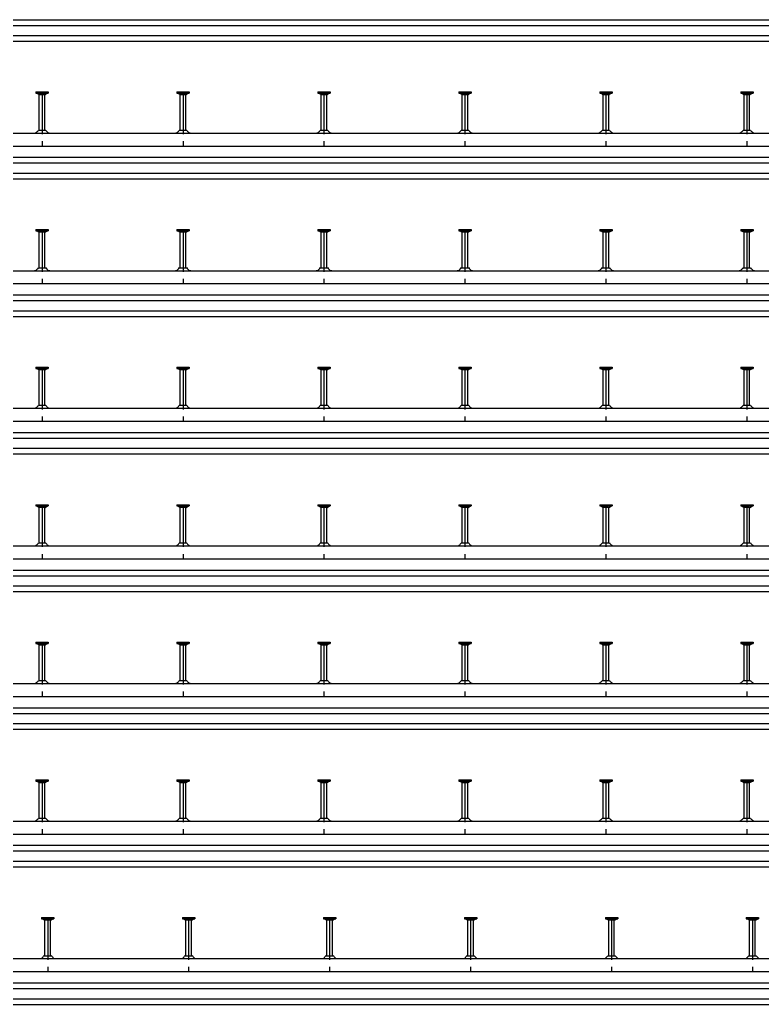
# Model space of a CAD drawing. Header units: millimetres. Extents: x -218 to 5910, y -4299 to 2743.
# Drawn here: x 1076 to 2393, y -4299 to -2553 of the extents above; entities that cross this region are included whole.
import ezdxf

# ---------------------------------------------------------------- set-up
doc = ezdxf.new("R2010")
doc.units = ezdxf.units.MM
doc.header["$LTSCALE"] = 10
doc.linetypes.add('MITTE2', pattern=[1.125, 0.75, -0.125, 0.125, -0.125])
doc.layers.add('HALFEN', color=2, linetype='CONTINUOUS')

msp = doc.modelspace()

# ---------------------------------------------------------------- linework, layer by layer
at = {"layer": 'HALFEN'}
for p, q in [((-159.8, -2552.8), (4140.2, -2552.8)), ((-159.8, -2562.8), (4140.2, -2562.8)), ((-159.8, -2580.8), (4140.2, -2580.8)), ((-159.8, -2590.8), (4140.2, -2590.8)), ((1104.3, -2680.8), (1126.2, -2680.8)), ((1104.3, -2680.8), (1104.3, -2683)), ((1104.3, -2683), (1126.2, -2683)), ((1109.7, -2685.5), (1105.4, -2683)), ((1110.2, -2680.8), (1110.2, -2683)), ((1110.2, -2748.5), (1110.2, -2686.3)), ((1119.8, -2685.8), (1110.7, -2685.8)), ((1120.2, -2748.5), (1120.2, -2686.3)), ((1120.3, -2680.8), (1120.3, -2683)), ((1120.7, -2685.5), (1125.1, -2683)), ((1126.2, -2680.8), (1126.2, -2683)), ((1354.3, -2680.8), (1376.2, -2680.8)), ((1354.3, -2680.8), (1354.3, -2683)), ((1354.3, -2683), (1376.2, -2683)), ((1359.7, -2685.5), (1355.4, -2683)), ((1360.2, -2680.8), (1360.2, -2683)), ((1360.2, -2748.5), (1360.2, -2686.3)), ((1369.8, -2685.8), (1360.7, -2685.8)), ((1370.2, -2748.5), (1370.2, -2686.3)), ((1370.3, -2680.8), (1370.3, -2683)), ((1370.7, -2685.5), (1375.1, -2683)), ((1376.2, -2680.8), (1376.2, -2683)), ((1604.3, -2680.8), (1604.3, -2683)), ((1604.3, -2680.8), (1626.2, -2680.8)), ((1604.3, -2683), (1626.2, -2683)), ((1609.7, -2685.5), (1605.4, -2683)), ((1610.2, -2680.8), (1610.2, -2683)), ((1610.2, -2748.5), (1610.2, -2686.3)), ((1619.8, -2685.8), (1610.7, -2685.8)), ((1620.2, -2748.5), (1620.2, -2686.3)), ((1620.3, -2680.8), (1620.3, -2683)), ((1620.7, -2685.5), (1625.1, -2683)), ((1626.2, -2680.8), (1626.2, -2683)), ((1854.3, -2680.8), (1876.2, -2680.8)), ((1854.3, -2680.8), (1854.3, -2683)), ((1854.3, -2683), (1876.2, -2683)), ((1859.7, -2685.5), (1855.4, -2683)), ((1860.2, -2680.8), (1860.2, -2683)), ((1860.2, -2748.5), (1860.2, -2686.3)), ((1869.8, -2685.8), (1860.7, -2685.8)), ((1870.2, -2748.5), (1870.2, -2686.3)), ((1870.3, -2680.8), (1870.3, -2683)), ((1870.7, -2685.5), (1875.1, -2683)), ((1876.2, -2680.8), (1876.2, -2683)), ((2104.3, -2680.8), (2104.3, -2683)), ((2104.3, -2680.8), (2126.2, -2680.8)), ((2104.3, -2683), (2126.2, -2683)), ((2109.7, -2685.5), (2105.4, -2683)), ((2110.2, -2680.8), (2110.2, -2683)), ((2110.2, -2748.5), (2110.2, -2686.3)), ((2119.8, -2685.8), (2110.7, -2685.8)), ((2120.2, -2748.5), (2120.2, -2686.3)), ((2120.3, -2680.8), (2120.3, -2683)), ((2120.7, -2685.5), (2125.1, -2683)), ((2126.2, -2680.8), (2126.2, -2683)), ((2354.3, -2680.8), (2376.2, -2680.8)), ((2354.3, -2680.8), (2354.3, -2683)), ((2354.3, -2683), (2376.2, -2683)), ((2359.7, -2685.5), (2355.4, -2683)), ((2360.2, -2680.8), (2360.2, -2683)), ((2360.2, -2748.5), (2360.2, -2686.3)), ((2369.8, -2685.8), (2360.7, -2685.8)), ((2370.2, -2748.5), (2370.2, -2686.3)), ((2370.3, -2680.8), (2370.3, -2683)), ((2370.7, -2685.5), (2375.1, -2683)), ((2376.2, -2680.8), (2376.2, -2683)), ((-159.8, -2753.8), (4390.2, -2753.8)), ((1109, -2748.5), (1121.5, -2748.5)), ((1359, -2748.5), (1371.5, -2748.5)), ((1609, -2748.5), (1621.5, -2748.5)), ((1859, -2748.5), (1871.5, -2748.5)), ((2109, -2748.5), (2121.5, -2748.5)), ((2359, -2748.5), (2371.5, -2748.5)), ((-159.8, -2776.8), (4390.2, -2776.8)), ((-159.8, -2796.8), (4390.2, -2796.8)), ((-159.8, -2806.8), (4390.2, -2806.8)), ((-159.8, -2824.8), (4390.2, -2824.8)), ((-159.8, -2834.8), (4390.2, -2834.8)), ((1104.3, -2924.8), (1126.2, -2924.8)), ((1104.3, -2924.8), (1104.3, -2927)), ((1104.3, -2927), (1126.2, -2927)), ((1109.7, -2929.5), (1105.4, -2927)), ((1110.2, -2924.8), (1110.2, -2927)), ((1110.2, -2992.5), (1110.2, -2930.3)), ((1119.8, -2929.8), (1110.7, -2929.8)), ((1120.2, -2992.5), (1120.2, -2930.3)), ((1120.3, -2924.8), (1120.3, -2927)), ((1120.7, -2929.5), (1125.1, -2927)), ((1126.2, -2924.8), (1126.2, -2927)), ((1354.3, -2924.8), (1376.2, -2924.8)), ((1354.3, -2924.8), (1354.3, -2927)), ((1354.3, -2927), (1376.2, -2927)), ((1359.7, -2929.5), (1355.4, -2927)), ((1360.2, -2924.8), (1360.2, -2927)), ((1360.2, -2992.5), (1360.2, -2930.3)), ((1369.8, -2929.8), (1360.7, -2929.8)), ((1370.2, -2992.5), (1370.2, -2930.3)), ((1370.3, -2924.8), (1370.3, -2927)), ((1370.7, -2929.5), (1375.1, -2927)), ((1376.2, -2924.8), (1376.2, -2927)), ((1604.3, -2924.8), (1604.3, -2927)), ((1604.3, -2924.8), (1626.2, -2924.8)), ((1604.3, -2927), (1626.2, -2927)), ((1609.7, -2929.5), (1605.4, -2927)), ((1610.2, -2924.8), (1610.2, -2927)), ((1610.2, -2992.5), (1610.2, -2930.3)), ((1619.8, -2929.8), (1610.7, -2929.8)), ((1620.2, -2992.5), (1620.2, -2930.3)), ((1620.3, -2924.8), (1620.3, -2927)), ((1620.7, -2929.5), (1625.1, -2927)), ((1626.2, -2924.8), (1626.2, -2927)), ((1854.3, -2924.8), (1876.2, -2924.8)), ((1854.3, -2924.8), (1854.3, -2927)), ((1854.3, -2927), (1876.2, -2927)), ((1859.7, -2929.5), (1855.4, -2927)), ((1860.2, -2924.8), (1860.2, -2927)), ((1860.2, -2992.5), (1860.2, -2930.3)), ((1869.8, -2929.8), (1860.7, -2929.8)), ((1870.2, -2992.5), (1870.2, -2930.3)), ((1870.3, -2924.8), (1870.3, -2927)), ((1870.7, -2929.5), (1875.1, -2927)), ((1876.2, -2924.8), (1876.2, -2927)), ((2104.3, -2924.8), (2104.3, -2927)), ((2104.3, -2924.8), (2126.2, -2924.8)), ((2104.3, -2927), (2126.2, -2927)), ((2109.7, -2929.5), (2105.4, -2927)), ((2110.2, -2924.8), (2110.2, -2927)), ((2110.2, -2992.5), (2110.2, -2930.3)), ((2119.8, -2929.8), (2110.7, -2929.8)), ((2120.2, -2992.5), (2120.2, -2930.3)), ((2120.3, -2924.8), (2120.3, -2927)), ((2120.7, -2929.5), (2125.1, -2927)), ((2126.2, -2924.8), (2126.2, -2927)), ((2354.3, -2924.8), (2376.2, -2924.8)), ((2354.3, -2924.8), (2354.3, -2927)), ((2354.3, -2927), (2376.2, -2927)), ((2359.7, -2929.5), (2355.4, -2927)), ((2360.2, -2924.8), (2360.2, -2927)), ((2360.2, -2992.5), (2360.2, -2930.3)), ((2369.8, -2929.8), (2360.7, -2929.8)), ((2370.2, -2992.5), (2370.2, -2930.3)), ((2370.3, -2924.8), (2370.3, -2927)), ((2370.7, -2929.5), (2375.1, -2927)), ((2376.2, -2924.8), (2376.2, -2927)), ((-159.8, -2997.8), (4640.2, -2997.8)), ((1109, -2992.5), (1121.5, -2992.5)), ((1359, -2992.5), (1371.5, -2992.5)), ((1609, -2992.5), (1621.5, -2992.5)), ((1859, -2992.5), (1871.5, -2992.5)), ((2109, -2992.5), (2121.5, -2992.5)), ((2359, -2992.5), (2371.5, -2992.5)), ((-159.8, -3020.8), (4640.2, -3020.8)), ((-159.8, -3040.8), (4640.2, -3040.8)), ((-159.8, -3050.8), (4640.2, -3050.8)), ((-159.8, -3068.8), (4640.2, -3068.8)), ((-159.8, -3078.8), (4640.2, -3078.8)), ((1104.3, -3168.8), (1126.2, -3168.8)), ((1104.3, -3168.8), (1104.3, -3171)), ((1104.3, -3171), (1126.2, -3171)), ((1109.7, -3173.5), (1105.4, -3171)), ((1110.2, -3168.8), (1110.2, -3171)), ((1110.2, -3236.5), (1110.2, -3174.3)), ((1119.8, -3173.8), (1110.7, -3173.8)), ((1120.2, -3236.5), (1120.2, -3174.3)), ((1120.3, -3168.8), (1120.3, -3171)), ((1120.7, -3173.5), (1125.1, -3171)), ((1126.2, -3168.8), (1126.2, -3171)), ((1354.3, -3168.8), (1376.2, -3168.8)), ((1354.3, -3168.8), (1354.3, -3171)), ((1354.3, -3171), (1376.2, -3171)), ((1359.7, -3173.5), (1355.4, -3171)), ((1360.2, -3168.8), (1360.2, -3171)), ((1360.2, -3236.5), (1360.2, -3174.3)), ((1369.8, -3173.8), (1360.7, -3173.8)), ((1370.2, -3236.5), (1370.2, -3174.3)), ((1370.3, -3168.8), (1370.3, -3171)), ((1370.7, -3173.5), (1375.1, -3171)), ((1376.2, -3168.8), (1376.2, -3171)), ((1604.3, -3168.8), (1604.3, -3171)), ((1604.3, -3168.8), (1626.2, -3168.8)), ((1604.3, -3171), (1626.2, -3171)), ((1609.7, -3173.5), (1605.4, -3171)), ((1610.2, -3168.8), (1610.2, -3171)), ((1610.2, -3236.5), (1610.2, -3174.3)), ((1619.8, -3173.8), (1610.7, -3173.8)), ((1620.2, -3236.5), (1620.2, -3174.3)), ((1620.3, -3168.8), (1620.3, -3171)), ((1620.7, -3173.5), (1625.1, -3171)), ((1626.2, -3168.8), (1626.2, -3171)), ((1854.3, -3168.8), (1876.2, -3168.8)), ((1854.3, -3168.8), (1854.3, -3171)), ((1854.3, -3171), (1876.2, -3171)), ((1859.7, -3173.5), (1855.4, -3171)), ((1860.2, -3168.8), (1860.2, -3171)), ((1860.2, -3236.5), (1860.2, -3174.3)), ((1869.8, -3173.8), (1860.7, -3173.8)), ((1870.2, -3236.5), (1870.2, -3174.3)), ((1870.3, -3168.8), (1870.3, -3171)), ((1870.7, -3173.5), (1875.1, -3171)), ((1876.2, -3168.8), (1876.2, -3171)), ((2104.3, -3168.8), (2104.3, -3171)), ((2104.3, -3168.8), (2126.2, -3168.8)), ((2104.3, -3171), (2126.2, -3171)), ((2109.7, -3173.5), (2105.4, -3171)), ((2110.2, -3168.8), (2110.2, -3171)), ((2110.2, -3236.5), (2110.2, -3174.3)), ((2119.8, -3173.8), (2110.7, -3173.8)), ((2120.2, -3236.5), (2120.2, -3174.3)), ((2120.3, -3168.8), (2120.3, -3171)), ((2120.7, -3173.5), (2125.1, -3171)), ((2126.2, -3168.8), (2126.2, -3171)), ((2354.3, -3168.8), (2376.2, -3168.8)), ((2354.3, -3168.8), (2354.3, -3171)), ((2354.3, -3171), (2376.2, -3171)), ((2359.7, -3173.5), (2355.4, -3171)), ((2360.2, -3168.8), (2360.2, -3171)), ((2360.2, -3236.5), (2360.2, -3174.3)), ((2369.8, -3173.8), (2360.7, -3173.8)), ((2370.2, -3236.5), (2370.2, -3174.3)), ((2370.3, -3168.8), (2370.3, -3171)), ((2370.7, -3173.5), (2375.1, -3171)), ((2376.2, -3168.8), (2376.2, -3171)), ((-159.8, -3241.8), (4890.2, -3241.8)), ((1109, -3236.5), (1121.5, -3236.5)), ((1359, -3236.5), (1371.5, -3236.5)), ((1609, -3236.5), (1621.5, -3236.5)), ((1859, -3236.5), (1871.5, -3236.5)), ((2109, -3236.5), (2121.5, -3236.5)), ((2359, -3236.5), (2371.5, -3236.5)), ((-159.8, -3264.8), (4890.2, -3264.8)), ((-159.8, -3284.8), (4890.2, -3284.8)), ((-159.8, -3294.8), (4890.2, -3294.8)), ((-159.8, -3312.8), (4890.2, -3312.8)), ((-159.8, -3322.8), (4890.2, -3322.8)), ((1104.3, -3412.8), (1126.2, -3412.8)), ((1104.3, -3412.8), (1104.3, -3415)), ((1104.3, -3415), (1126.2, -3415)), ((1109.7, -3417.5), (1105.4, -3415)), ((1110.2, -3412.8), (1110.2, -3415)), ((1110.2, -3480.5), (1110.2, -3418.3)), ((1119.8, -3417.8), (1110.7, -3417.8)), ((1120.2, -3480.5), (1120.2, -3418.3)), ((1120.3, -3412.8), (1120.3, -3415)), ((1120.7, -3417.5), (1125.1, -3415)), ((1126.2, -3412.8), (1126.2, -3415)), ((1354.3, -3412.8), (1376.2, -3412.8)), ((1354.3, -3412.8), (1354.3, -3415)), ((1354.3, -3415), (1376.2, -3415)), ((1359.7, -3417.5), (1355.4, -3415)), ((1360.2, -3412.8), (1360.2, -3415)), ((1360.2, -3480.5), (1360.2, -3418.3)), ((1369.8, -3417.8), (1360.7, -3417.8)), ((1370.2, -3480.5), (1370.2, -3418.3)), ((1370.3, -3412.8), (1370.3, -3415)), ((1370.7, -3417.5), (1375.1, -3415)), ((1376.2, -3412.8), (1376.2, -3415)), ((1604.3, -3412.8), (1604.3, -3415)), ((1604.3, -3412.8), (1626.2, -3412.8)), ((1604.3, -3415), (1626.2, -3415)), ((1609.7, -3417.5), (1605.4, -3415)), ((1610.2, -3412.8), (1610.2, -3415)), ((1610.2, -3480.5), (1610.2, -3418.3)), ((1619.8, -3417.8), (1610.7, -3417.8)), ((1620.2, -3480.5), (1620.2, -3418.3)), ((1620.3, -3412.8), (1620.3, -3415)), ((1620.7, -3417.5), (1625.1, -3415)), ((1626.2, -3412.8), (1626.2, -3415)), ((1854.3, -3412.8), (1876.2, -3412.8)), ((1854.3, -3412.8), (1854.3, -3415)), ((1854.3, -3415), (1876.2, -3415)), ((1859.7, -3417.5), (1855.4, -3415)), ((1860.2, -3412.8), (1860.2, -3415)), ((1860.2, -3480.5), (1860.2, -3418.3)), ((1869.8, -3417.8), (1860.7, -3417.8)), ((1870.2, -3480.5), (1870.2, -3418.3)), ((1870.3, -3412.8), (1870.3, -3415)), ((1870.7, -3417.5), (1875.1, -3415)), ((1876.2, -3412.8), (1876.2, -3415)), ((2104.3, -3412.8), (2104.3, -3415)), ((2104.3, -3412.8), (2126.2, -3412.8)), ((2104.3, -3415), (2126.2, -3415)), ((2109.7, -3417.5), (2105.4, -3415)), ((2110.2, -3412.8), (2110.2, -3415)), ((2110.2, -3480.5), (2110.2, -3418.3)), ((2119.8, -3417.8), (2110.7, -3417.8)), ((2120.2, -3480.5), (2120.2, -3418.3)), ((2120.3, -3412.8), (2120.3, -3415)), ((2120.7, -3417.5), (2125.1, -3415)), ((2126.2, -3412.8), (2126.2, -3415)), ((2354.3, -3412.8), (2376.2, -3412.8)), ((2354.3, -3412.8), (2354.3, -3415)), ((2354.3, -3415), (2376.2, -3415)), ((2359.7, -3417.5), (2355.4, -3415)), ((2360.2, -3412.8), (2360.2, -3415)), ((2360.2, -3480.5), (2360.2, -3418.3)), ((2369.8, -3417.8), (2360.7, -3417.8)), ((2370.2, -3480.5), (2370.2, -3418.3)), ((2370.3, -3412.8), (2370.3, -3415)), ((2370.7, -3417.5), (2375.1, -3415)), ((2376.2, -3412.8), (2376.2, -3415)), ((-159.8, -3485.8), (5140.2, -3485.8)), ((1109, -3480.5), (1121.5, -3480.5)), ((1359, -3480.5), (1371.5, -3480.5)), ((1609, -3480.5), (1621.5, -3480.5)), ((1859, -3480.5), (1871.5, -3480.5)), ((2109, -3480.5), (2121.5, -3480.5)), ((2359, -3480.5), (2371.5, -3480.5)), ((-159.8, -3508.8), (5140.2, -3508.8)), ((-159.8, -3528.8), (5140.2, -3528.8)), ((-159.8, -3538.8), (5140.2, -3538.8)), ((-159.8, -3556.8), (5140.2, -3556.8)), ((-159.8, -3566.8), (5140.2, -3566.8)), ((1104.3, -3656.8), (1126.2, -3656.8)), ((1104.3, -3656.8), (1104.3, -3659)), ((1104.3, -3659), (1126.2, -3659)), ((1109.7, -3661.5), (1105.4, -3659)), ((1110.2, -3656.8), (1110.2, -3659)), ((1110.2, -3724.5), (1110.2, -3662.3)), ((1119.8, -3661.8), (1110.7, -3661.8)), ((1120.2, -3724.5), (1120.2, -3662.3)), ((1120.3, -3656.8), (1120.3, -3659)), ((1120.7, -3661.5), (1125.1, -3659)), ((1126.2, -3656.8), (1126.2, -3659)), ((1354.3, -3656.8), (1376.2, -3656.8)), ((1354.3, -3656.8), (1354.3, -3659)), ((1354.3, -3659), (1376.2, -3659)), ((1359.7, -3661.5), (1355.4, -3659)), ((1360.2, -3656.8), (1360.2, -3659)), ((1360.2, -3724.5), (1360.2, -3662.3)), ((1369.8, -3661.8), (1360.7, -3661.8)), ((1370.2, -3724.5), (1370.2, -3662.3)), ((1370.3, -3656.8), (1370.3, -3659)), ((1370.7, -3661.5), (1375.1, -3659)), ((1376.2, -3656.8), (1376.2, -3659)), ((1604.3, -3656.8), (1604.3, -3659)), ((1604.3, -3656.8), (1626.2, -3656.8)), ((1604.3, -3659), (1626.2, -3659)), ((1609.7, -3661.5), (1605.4, -3659)), ((1610.2, -3656.8), (1610.2, -3659)), ((1610.2, -3724.5), (1610.2, -3662.3)), ((1619.8, -3661.8), (1610.7, -3661.8)), ((1620.2, -3724.5), (1620.2, -3662.3)), ((1620.3, -3656.8), (1620.3, -3659)), ((1620.7, -3661.5), (1625.1, -3659)), ((1626.2, -3656.8), (1626.2, -3659)), ((1854.3, -3656.8), (1876.2, -3656.8)), ((1854.3, -3656.8), (1854.3, -3659)), ((1854.3, -3659), (1876.2, -3659)), ((1859.7, -3661.5), (1855.4, -3659)), ((1860.2, -3656.8), (1860.2, -3659)), ((1860.2, -3724.5), (1860.2, -3662.3)), ((1869.8, -3661.8), (1860.7, -3661.8)), ((1870.2, -3724.5), (1870.2, -3662.3)), ((1870.3, -3656.8), (1870.3, -3659)), ((1870.7, -3661.5), (1875.1, -3659)), ((1876.2, -3656.8), (1876.2, -3659)), ((2104.3, -3656.8), (2104.3, -3659)), ((2104.3, -3656.8), (2126.2, -3656.8)), ((2104.3, -3659), (2126.2, -3659)), ((2109.7, -3661.5), (2105.4, -3659)), ((2110.2, -3656.8), (2110.2, -3659)), ((2110.2, -3724.5), (2110.2, -3662.3)), ((2119.8, -3661.8), (2110.7, -3661.8)), ((2120.2, -3724.5), (2120.2, -3662.3)), ((2120.3, -3656.8), (2120.3, -3659)), ((2120.7, -3661.5), (2125.1, -3659)), ((2126.2, -3656.8), (2126.2, -3659)), ((2354.3, -3656.8), (2376.2, -3656.8)), ((2354.3, -3656.8), (2354.3, -3659)), ((2354.3, -3659), (2376.2, -3659)), ((2359.7, -3661.5), (2355.4, -3659)), ((2360.2, -3656.8), (2360.2, -3659)), ((2360.2, -3724.5), (2360.2, -3662.3)), ((2369.8, -3661.8), (2360.7, -3661.8)), ((2370.2, -3724.5), (2370.2, -3662.3)), ((2370.3, -3656.8), (2370.3, -3659)), ((2370.7, -3661.5), (2375.1, -3659)), ((2376.2, -3656.8), (2376.2, -3659)), ((-159.8, -3729.8), (5390.2, -3729.8)), ((1109, -3724.5), (1121.5, -3724.5)), ((1359, -3724.5), (1371.5, -3724.5)), ((1609, -3724.5), (1621.5, -3724.5)), ((1859, -3724.5), (1871.5, -3724.5)), ((2109, -3724.5), (2121.5, -3724.5)), ((2359, -3724.5), (2371.5, -3724.5)), ((-159.8, -3752.8), (5390.2, -3752.8)), ((-159.8, -3772.8), (5390.2, -3772.8)), ((-159.8, -3782.8), (5390.2, -3782.8)), ((-159.8, -3800.8), (5390.2, -3800.8)), ((-159.8, -3810.8), (5390.2, -3810.8)), ((1104.3, -3900.8), (1126.2, -3900.8)), ((1104.3, -3900.8), (1104.3, -3903)), ((1104.3, -3903), (1126.2, -3903)), ((1109.7, -3905.5), (1105.4, -3903)), ((1110.2, -3900.8), (1110.2, -3903)), ((1110.2, -3968.5), (1110.2, -3906.3)), ((1119.8, -3905.8), (1110.7, -3905.8)), ((1120.2, -3968.5), (1120.2, -3906.3)), ((1120.3, -3900.8), (1120.3, -3903)), ((1120.7, -3905.5), (1125.1, -3903)), ((1126.2, -3900.8), (1126.2, -3903)), ((1354.3, -3900.8), (1376.2, -3900.8)), ((1354.3, -3900.8), (1354.3, -3903)), ((1354.3, -3903), (1376.2, -3903)), ((1359.7, -3905.5), (1355.4, -3903)), ((1360.2, -3900.8), (1360.2, -3903)), ((1360.2, -3968.5), (1360.2, -3906.3)), ((1369.8, -3905.8), (1360.7, -3905.8)), ((1370.2, -3968.5), (1370.2, -3906.3)), ((1370.3, -3900.8), (1370.3, -3903)), ((1370.7, -3905.5), (1375.1, -3903)), ((1376.2, -3900.8), (1376.2, -3903)), ((1604.3, -3900.8), (1604.3, -3903)), ((1604.3, -3900.8), (1626.2, -3900.8)), ((1604.3, -3903), (1626.2, -3903)), ((1609.7, -3905.5), (1605.4, -3903)), ((1610.2, -3900.8), (1610.2, -3903)), ((1610.2, -3968.5), (1610.2, -3906.3)), ((1619.8, -3905.8), (1610.7, -3905.8)), ((1620.2, -3968.5), (1620.2, -3906.3)), ((1620.3, -3900.8), (1620.3, -3903)), ((1620.7, -3905.5), (1625.1, -3903)), ((1626.2, -3900.8), (1626.2, -3903)), ((1854.3, -3900.8), (1876.2, -3900.8)), ((1854.3, -3900.8), (1854.3, -3903)), ((1854.3, -3903), (1876.2, -3903)), ((1859.7, -3905.5), (1855.4, -3903)), ((1860.2, -3900.8), (1860.2, -3903)), ((1860.2, -3968.5), (1860.2, -3906.3)), ((1869.8, -3905.8), (1860.7, -3905.8)), ((1870.2, -3968.5), (1870.2, -3906.3)), ((1870.3, -3900.8), (1870.3, -3903)), ((1870.7, -3905.5), (1875.1, -3903)), ((1876.2, -3900.8), (1876.2, -3903)), ((2104.3, -3900.8), (2104.3, -3903)), ((2104.3, -3900.8), (2126.2, -3900.8)), ((2104.3, -3903), (2126.2, -3903)), ((2109.7, -3905.5), (2105.4, -3903)), ((2110.2, -3900.8), (2110.2, -3903)), ((2110.2, -3968.5), (2110.2, -3906.3)), ((2119.8, -3905.8), (2110.7, -3905.8)), ((2120.2, -3968.5), (2120.2, -3906.3)), ((2120.3, -3900.8), (2120.3, -3903)), ((2120.7, -3905.5), (2125.1, -3903)), ((2126.2, -3900.8), (2126.2, -3903)), ((2354.3, -3900.8), (2376.2, -3900.8)), ((2354.3, -3900.8), (2354.3, -3903)), ((2354.3, -3903), (2376.2, -3903)), ((2359.7, -3905.5), (2355.4, -3903)), ((2360.2, -3900.8), (2360.2, -3903)), ((2360.2, -3968.5), (2360.2, -3906.3)), ((2369.8, -3905.8), (2360.7, -3905.8)), ((2370.2, -3968.5), (2370.2, -3906.3)), ((2370.3, -3900.8), (2370.3, -3903)), ((2370.7, -3905.5), (2375.1, -3903)), ((2376.2, -3900.8), (2376.2, -3903)), ((-159.8, -3973.8), (5640.2, -3973.8)), ((1109, -3968.5), (1121.5, -3968.5)), ((1359, -3968.5), (1371.5, -3968.5)), ((1609, -3968.5), (1621.5, -3968.5)), ((1859, -3968.5), (1871.5, -3968.5)), ((2109, -3968.5), (2121.5, -3968.5)), ((2359, -3968.5), (2371.5, -3968.5)), ((-159.8, -3996.8), (5640.2, -3996.8)), ((-159.8, -4016.8), (5640.2, -4016.8)), ((-159.8, -4026.8), (5640.2, -4026.8)), ((-159.8, -4044.8), (5640.2, -4044.8)), ((-159.8, -4054.8), (5640.2, -4054.8)), ((1114.3, -4144.8), (1136.2, -4144.8)), ((1114.3, -4144.8), (1114.3, -4147)), ((1114.3, -4147), (1136.2, -4147)), ((1119.7, -4149.5), (1115.4, -4147)), ((1120.2, -4144.8), (1120.2, -4147)), ((1120.2, -4212.5), (1120.2, -4150.3)), ((1129.8, -4149.8), (1120.7, -4149.8)), ((1130.2, -4212.5), (1130.2, -4150.3)), ((1130.3, -4144.8), (1130.3, -4147)), ((1130.7, -4149.5), (1135.1, -4147)), ((1136.2, -4144.8), (1136.2, -4147)), ((1364.3, -4144.8), (1386.2, -4144.8)), ((1364.3, -4144.8), (1364.3, -4147)), ((1364.3, -4147), (1386.2, -4147)), ((1369.7, -4149.5), (1365.4, -4147)), ((1370.2, -4144.8), (1370.2, -4147)), ((1370.2, -4212.5), (1370.2, -4150.3)), ((1379.8, -4149.8), (1370.7, -4149.8)), ((1380.2, -4212.5), (1380.2, -4150.3)), ((1380.3, -4144.8), (1380.3, -4147)), ((1380.7, -4149.5), (1385.1, -4147)), ((1386.2, -4144.8), (1386.2, -4147)), ((1614.3, -4144.8), (1636.2, -4144.8)), ((1614.3, -4144.8), (1614.3, -4147)), ((1614.3, -4147), (1636.2, -4147)), ((1619.7, -4149.5), (1615.4, -4147)), ((1620.2, -4144.8), (1620.2, -4147)), ((1620.2, -4212.5), (1620.2, -4150.3)), ((1629.8, -4149.8), (1620.7, -4149.8)), ((1630.2, -4212.5), (1630.2, -4150.3)), ((1630.3, -4144.8), (1630.3, -4147)), ((1630.7, -4149.5), (1635.1, -4147)), ((1636.2, -4144.8), (1636.2, -4147)), ((1864.3, -4144.8), (1886.2, -4144.8)), ((1864.3, -4144.8), (1864.3, -4147)), ((1864.3, -4147), (1886.2, -4147)), ((1869.7, -4149.5), (1865.4, -4147)), ((1870.2, -4144.8), (1870.2, -4147)), ((1870.2, -4212.5), (1870.2, -4150.3)), ((1879.8, -4149.8), (1870.7, -4149.8)), ((1880.2, -4212.5), (1880.2, -4150.3)), ((1880.3, -4144.8), (1880.3, -4147)), ((1880.7, -4149.5), (1885.1, -4147)), ((1886.2, -4144.8), (1886.2, -4147)), ((2114.3, -4144.8), (2136.2, -4144.8)), ((2114.3, -4144.8), (2114.3, -4147)), ((2114.3, -4147), (2136.2, -4147)), ((2119.7, -4149.5), (2115.4, -4147)), ((2120.2, -4144.8), (2120.2, -4147)), ((2120.2, -4212.5), (2120.2, -4150.3)), ((2129.8, -4149.8), (2120.7, -4149.8)), ((2130.2, -4212.5), (2130.2, -4150.3)), ((2130.3, -4144.8), (2130.3, -4147)), ((2130.7, -4149.5), (2135.1, -4147)), ((2136.2, -4144.8), (2136.2, -4147)), ((2364.3, -4144.8), (2386.2, -4144.8)), ((2364.3, -4144.8), (2364.3, -4147)), ((2364.3, -4147), (2386.2, -4147)), ((2369.7, -4149.5), (2365.4, -4147)), ((2370.2, -4144.8), (2370.2, -4147)), ((2370.2, -4212.5), (2370.2, -4150.3)), ((2379.8, -4149.8), (2370.7, -4149.8)), ((2380.2, -4212.5), (2380.2, -4150.3)), ((2380.3, -4144.8), (2380.3, -4147)), ((2380.7, -4149.5), (2385.1, -4147)), ((2386.2, -4144.8), (2386.2, -4147)), ((-159.8, -4217.8), (5910.2, -4217.8)), ((1119, -4212.5), (1131.5, -4212.5)), ((1369, -4212.5), (1381.5, -4212.5)), ((1619, -4212.5), (1631.5, -4212.5)), ((1869, -4212.5), (1881.5, -4212.5)), ((2119, -4212.5), (2131.5, -4212.5)), ((2369, -4212.5), (2381.5, -4212.5)), ((-159.8, -4240.8), (5910.2, -4240.8)), ((-159.8, -4260.8), (5910.2, -4260.8)), ((-159.8, -4270.8), (5910.2, -4270.8)), ((-159.8, -4288.8), (5910.2, -4288.8)), ((-159.8, -4298.8), (5910.2, -4298.8))]:
    msp.add_line(p, q, dxfattribs=at)
at = {"layer": 'HALFEN', "color": 1, "linetype": 'MITTE2', "ltscale": 10}
for p, q in [((1115.2, -2680.8), (1115.2, -2776.8)), ((1365.2, -2680.8), (1365.2, -2776.8)), ((1615.2, -2680.8), (1615.2, -2776.8)), ((1865.2, -2680.8), (1865.2, -2776.8)), ((2115.2, -2680.8), (2115.2, -2776.8)), ((2365.2, -2680.8), (2365.2, -2776.8)), ((1115.2, -2924.8), (1115.2, -3020.8)), ((1365.2, -2924.8), (1365.2, -3020.8)), ((1615.2, -2924.8), (1615.2, -3020.8)), ((1865.2, -2924.8), (1865.2, -3020.8)), ((2115.2, -2924.8), (2115.2, -3020.8)), ((2365.2, -2924.8), (2365.2, -3020.8)), ((1115.2, -3168.8), (1115.2, -3264.8)), ((1365.2, -3168.8), (1365.2, -3264.8)), ((1615.2, -3168.8), (1615.2, -3264.8)), ((1865.2, -3168.8), (1865.2, -3264.8)), ((2115.2, -3168.8), (2115.2, -3264.8)), ((2365.2, -3168.8), (2365.2, -3264.8)), ((1115.2, -3412.8), (1115.2, -3508.8)), ((1365.2, -3412.8), (1365.2, -3508.8)), ((1615.2, -3412.8), (1615.2, -3508.8)), ((1865.2, -3412.8), (1865.2, -3508.8)), ((2115.2, -3412.8), (2115.2, -3508.8)), ((2365.2, -3412.8), (2365.2, -3508.8)), ((1115.2, -3656.8), (1115.2, -3752.8)), ((1365.2, -3656.8), (1365.2, -3752.8)), ((1615.2, -3656.8), (1615.2, -3752.8)), ((1865.2, -3656.8), (1865.2, -3752.8)), ((2115.2, -3656.8), (2115.2, -3752.8)), ((2365.2, -3656.8), (2365.2, -3752.8)), ((1115.2, -3900.8), (1115.2, -3996.8)), ((1365.2, -3900.8), (1365.2, -3996.8)), ((1615.2, -3900.8), (1615.2, -3996.8)), ((1865.2, -3900.8), (1865.2, -3996.8)), ((2115.2, -3900.8), (2115.2, -3996.8)), ((2365.2, -3900.8), (2365.2, -3996.8)), ((1125.2, -4144.8), (1125.2, -4240.8)), ((1375.2, -4144.8), (1375.2, -4240.8)), ((1625.2, -4144.8), (1625.2, -4240.8)), ((1875.2, -4144.8), (1875.2, -4240.8)), ((2125.2, -4144.8), (2125.2, -4240.8)), ((2375.2, -4144.8), (2375.2, -4240.8))]:
    msp.add_line(p, q, dxfattribs=at)
at = {"layer": 'HALFEN'}
for centre, radius, start, end in [((1109.2, -2686.3), 1, 0, 60), ((1121.2, -2686.3), 1, 120, 180), ((1359.2, -2686.3), 1, 0, 60), ((1371.2, -2686.3), 1, 120, 180), ((1609.2, -2686.3), 1, 0, 60), ((1621.2, -2686.3), 1, 120, 180), ((1859.2, -2686.3), 1, 0, 60), ((1871.2, -2686.3), 1, 120, 180), ((2109.2, -2686.3), 1, 0, 60), ((2121.2, -2686.3), 1, 120, 180), ((2359.2, -2686.3), 1, 0, 60), ((2371.2, -2686.3), 1, 120, 180), ((1101.6, -2748.2), 5.54, 270, 305.3444), ((1094.7, -2738.5), 17.4, 305.3444, 325.0185), ((1135.8, -2738.5), 17.4, 214.9815, 234.6556), ((1128.9, -2748.2), 5.54, 234.6556, 270), ((1351.6, -2748.2), 5.54, 270, 305.3444), ((1344.7, -2738.5), 17.4, 305.3444, 325.0185), ((1385.8, -2738.5), 17.4, 214.9815, 234.6556), ((1378.9, -2748.2), 5.54, 234.6556, 270), ((1601.6, -2748.2), 5.54, 270, 305.3444), ((1594.7, -2738.5), 17.4, 305.3444, 325.0185), ((1635.8, -2738.5), 17.4, 214.9815, 234.6556), ((1628.9, -2748.2), 5.54, 234.6556, 270), ((1851.6, -2748.2), 5.54, 270, 305.3444), ((1844.7, -2738.5), 17.4, 305.3444, 325.0185), ((1885.8, -2738.5), 17.4, 214.9815, 234.6556), ((1878.9, -2748.2), 5.54, 234.6556, 270), ((2101.6, -2748.2), 5.54, 270, 305.3444), ((2094.7, -2738.5), 17.4, 305.3444, 325.0185), ((2135.8, -2738.5), 17.4, 214.9815, 234.6556), ((2128.9, -2748.2), 5.54, 234.6556, 270), ((2351.6, -2748.2), 5.54, 270, 305.3444), ((2344.7, -2738.5), 17.4, 305.3444, 325.0185), ((2385.8, -2738.5), 17.4, 214.9815, 234.6556), ((2378.9, -2748.2), 5.54, 234.6556, 270), ((1109.2, -2930.3), 1, 0, 60), ((1121.2, -2930.3), 1, 120, 180), ((1359.2, -2930.3), 1, 0, 60), ((1371.2, -2930.3), 1, 120, 180), ((1609.2, -2930.3), 1, 0, 60), ((1621.2, -2930.3), 1, 120, 180), ((1859.2, -2930.3), 1, 0, 60), ((1871.2, -2930.3), 1, 120, 180), ((2109.2, -2930.3), 1, 0, 60), ((2121.2, -2930.3), 1, 120, 180), ((2359.2, -2930.3), 1, 0, 60), ((2371.2, -2930.3), 1, 120, 180), ((1101.6, -2992.2), 5.54, 270, 305.3444), ((1094.7, -2982.5), 17.4, 305.3444, 325.0185), ((1135.8, -2982.5), 17.4, 214.9815, 234.6556), ((1128.9, -2992.2), 5.54, 234.6556, 270), ((1351.6, -2992.2), 5.54, 270, 305.3444), ((1344.7, -2982.5), 17.4, 305.3444, 325.0185), ((1385.8, -2982.5), 17.4, 214.9815, 234.6556), ((1378.9, -2992.2), 5.54, 234.6556, 270), ((1601.6, -2992.2), 5.54, 270, 305.3444), ((1594.7, -2982.5), 17.4, 305.3444, 325.0185), ((1635.8, -2982.5), 17.4, 214.9815, 234.6556), ((1628.9, -2992.2), 5.54, 234.6556, 270), ((1851.6, -2992.2), 5.54, 270, 305.3444), ((1844.7, -2982.5), 17.4, 305.3444, 325.0185), ((1885.8, -2982.5), 17.4, 214.9815, 234.6556), ((1878.9, -2992.2), 5.54, 234.6556, 270), ((2101.6, -2992.2), 5.54, 270, 305.3444), ((2094.7, -2982.5), 17.4, 305.3444, 325.0185), ((2135.8, -2982.5), 17.4, 214.9815, 234.6556), ((2128.9, -2992.2), 5.54, 234.6556, 270), ((2351.6, -2992.2), 5.54, 270, 305.3444), ((2344.7, -2982.5), 17.4, 305.3444, 325.0185), ((2385.8, -2982.5), 17.4, 214.9815, 234.6556), ((2378.9, -2992.2), 5.54, 234.6556, 270), ((1109.2, -3174.3), 1, 0, 60), ((1121.2, -3174.3), 1, 120, 180), ((1359.2, -3174.3), 1, 0, 60), ((1371.2, -3174.3), 1, 120, 180), ((1609.2, -3174.3), 1, 0, 60), ((1621.2, -3174.3), 1, 120, 180), ((1859.2, -3174.3), 1, 0, 60), ((1871.2, -3174.3), 1, 120, 180), ((2109.2, -3174.3), 1, 0, 60), ((2121.2, -3174.3), 1, 120, 180), ((2359.2, -3174.3), 1, 0, 60), ((2371.2, -3174.3), 1, 120, 180), ((1101.6, -3236.2), 5.54, 270, 305.3444), ((1094.7, -3226.5), 17.4, 305.3444, 325.0185), ((1135.8, -3226.5), 17.4, 214.9815, 234.6556), ((1128.9, -3236.2), 5.54, 234.6556, 270), ((1351.6, -3236.2), 5.54, 270, 305.3444), ((1344.7, -3226.5), 17.4, 305.3444, 325.0185), ((1385.8, -3226.5), 17.4, 214.9815, 234.6556), ((1378.9, -3236.2), 5.54, 234.6556, 270), ((1601.6, -3236.2), 5.54, 270, 305.3444), ((1594.7, -3226.5), 17.4, 305.3444, 325.0185), ((1635.8, -3226.5), 17.4, 214.9815, 234.6556), ((1628.9, -3236.2), 5.54, 234.6556, 270), ((1851.6, -3236.2), 5.54, 270, 305.3444), ((1844.7, -3226.5), 17.4, 305.3444, 325.0185), ((1885.8, -3226.5), 17.4, 214.9815, 234.6556), ((1878.9, -3236.2), 5.54, 234.6556, 270), ((2101.6, -3236.2), 5.54, 270, 305.3444), ((2094.7, -3226.5), 17.4, 305.3444, 325.0185), ((2135.8, -3226.5), 17.4, 214.9815, 234.6556), ((2128.9, -3236.2), 5.54, 234.6556, 270), ((2351.6, -3236.2), 5.54, 270, 305.3444), ((2344.7, -3226.5), 17.4, 305.3444, 325.0185), ((2385.8, -3226.5), 17.4, 214.9815, 234.6556), ((2378.9, -3236.2), 5.54, 234.6556, 270), ((1109.2, -3418.3), 1, 0, 60), ((1121.2, -3418.3), 1, 120, 180), ((1359.2, -3418.3), 1, 0, 60), ((1371.2, -3418.3), 1, 120, 180), ((1609.2, -3418.3), 1, 0, 60), ((1621.2, -3418.3), 1, 120, 180), ((1859.2, -3418.3), 1, 0, 60), ((1871.2, -3418.3), 1, 120, 180), ((2109.2, -3418.3), 1, 0, 60), ((2121.2, -3418.3), 1, 120, 180), ((2359.2, -3418.3), 1, 0, 60), ((2371.2, -3418.3), 1, 120, 180), ((1101.6, -3480.2), 5.54, 270, 305.3444), ((1094.7, -3470.5), 17.4, 305.3444, 325.0185), ((1135.8, -3470.5), 17.4, 214.9815, 234.6556), ((1128.9, -3480.2), 5.54, 234.6556, 270), ((1351.6, -3480.2), 5.54, 270, 305.3444), ((1344.7, -3470.5), 17.4, 305.3444, 325.0185), ((1385.8, -3470.5), 17.4, 214.9815, 234.6556), ((1378.9, -3480.2), 5.54, 234.6556, 270), ((1601.6, -3480.2), 5.54, 270, 305.3444), ((1594.7, -3470.5), 17.4, 305.3444, 325.0185), ((1635.8, -3470.5), 17.4, 214.9815, 234.6556), ((1628.9, -3480.2), 5.54, 234.6556, 270), ((1851.6, -3480.2), 5.54, 270, 305.3444), ((1844.7, -3470.5), 17.4, 305.3444, 325.0185), ((1885.8, -3470.5), 17.4, 214.9815, 234.6556), ((1878.9, -3480.2), 5.54, 234.6556, 270), ((2101.6, -3480.2), 5.54, 270, 305.3444), ((2094.7, -3470.5), 17.4, 305.3444, 325.0185), ((2135.8, -3470.5), 17.4, 214.9815, 234.6556), ((2128.9, -3480.2), 5.54, 234.6556, 270), ((2351.6, -3480.2), 5.54, 270, 305.3444), ((2344.7, -3470.5), 17.4, 305.3444, 325.0185), ((2385.8, -3470.5), 17.4, 214.9815, 234.6556), ((2378.9, -3480.2), 5.54, 234.6556, 270), ((1109.2, -3662.3), 1, 0, 60), ((1121.2, -3662.3), 1, 120, 180), ((1359.2, -3662.3), 1, 0, 60), ((1371.2, -3662.3), 1, 120, 180), ((1609.2, -3662.3), 1, 0, 60), ((1621.2, -3662.3), 1, 120, 180), ((1859.2, -3662.3), 1, 0, 60), ((1871.2, -3662.3), 1, 120, 180), ((2109.2, -3662.3), 1, 0, 60), ((2121.2, -3662.3), 1, 120, 180), ((2359.2, -3662.3), 1, 0, 60), ((2371.2, -3662.3), 1, 120, 180), ((1101.6, -3724.2), 5.54, 270, 305.3444), ((1094.7, -3714.5), 17.4, 305.3444, 325.0185), ((1135.8, -3714.5), 17.4, 214.9815, 234.6556), ((1128.9, -3724.2), 5.54, 234.6556, 270), ((1351.6, -3724.2), 5.54, 270, 305.3444), ((1344.7, -3714.5), 17.4, 305.3444, 325.0185), ((1385.8, -3714.5), 17.4, 214.9815, 234.6556), ((1378.9, -3724.2), 5.54, 234.6556, 270), ((1601.6, -3724.2), 5.54, 270, 305.3444), ((1594.7, -3714.5), 17.4, 305.3444, 325.0185), ((1635.8, -3714.5), 17.4, 214.9815, 234.6556), ((1628.9, -3724.2), 5.54, 234.6556, 270), ((1851.6, -3724.2), 5.54, 270, 305.3444), ((1844.7, -3714.5), 17.4, 305.3444, 325.0185), ((1885.8, -3714.5), 17.4, 214.9815, 234.6556), ((1878.9, -3724.2), 5.54, 234.6556, 270), ((2101.6, -3724.2), 5.54, 270, 305.3444), ((2094.7, -3714.5), 17.4, 305.3444, 325.0185), ((2135.8, -3714.5), 17.4, 214.9815, 234.6556), ((2128.9, -3724.2), 5.54, 234.6556, 270), ((2351.6, -3724.2), 5.54, 270, 305.3444), ((2344.7, -3714.5), 17.4, 305.3444, 325.0185), ((2385.8, -3714.5), 17.4, 214.9815, 234.6556), ((2378.9, -3724.2), 5.54, 234.6556, 270), ((1109.2, -3906.3), 1, 0, 60), ((1121.2, -3906.3), 1, 120, 180), ((1359.2, -3906.3), 1, 0, 60), ((1371.2, -3906.3), 1, 120, 180), ((1609.2, -3906.3), 1, 0, 60), ((1621.2, -3906.3), 1, 120, 180), ((1859.2, -3906.3), 1, 0, 60), ((1871.2, -3906.3), 1, 120, 180), ((2109.2, -3906.3), 1, 0, 60), ((2121.2, -3906.3), 1, 120, 180), ((2359.2, -3906.3), 1, 0, 60), ((2371.2, -3906.3), 1, 120, 180), ((1101.6, -3968.2), 5.54, 270, 305.3444), ((1094.7, -3958.5), 17.4, 305.3444, 325.0185), ((1135.8, -3958.5), 17.4, 214.9815, 234.6556), ((1128.9, -3968.2), 5.54, 234.6556, 270), ((1351.6, -3968.2), 5.54, 270, 305.3444), ((1344.7, -3958.5), 17.4, 305.3444, 325.0185), ((1385.8, -3958.5), 17.4, 214.9815, 234.6556), ((1378.9, -3968.2), 5.54, 234.6556, 270), ((1601.6, -3968.2), 5.54, 270, 305.3444), ((1594.7, -3958.5), 17.4, 305.3444, 325.0185), ((1635.8, -3958.5), 17.4, 214.9815, 234.6556), ((1628.9, -3968.2), 5.54, 234.6556, 270), ((1851.6, -3968.2), 5.54, 270, 305.3444), ((1844.7, -3958.5), 17.4, 305.3444, 325.0185), ((1885.8, -3958.5), 17.4, 214.9815, 234.6556), ((1878.9, -3968.2), 5.54, 234.6556, 270), ((2101.6, -3968.2), 5.54, 270, 305.3444), ((2094.7, -3958.5), 17.4, 305.3444, 325.0185), ((2135.8, -3958.5), 17.4, 214.9815, 234.6556), ((2128.9, -3968.2), 5.54, 234.6556, 270), ((2351.6, -3968.2), 5.54, 270, 305.3444), ((2344.7, -3958.5), 17.4, 305.3444, 325.0185), ((2385.8, -3958.5), 17.4, 214.9815, 234.6556), ((2378.9, -3968.2), 5.54, 234.6556, 270), ((1119.2, -4150.3), 1, 0, 60), ((1131.2, -4150.3), 1, 120, 180), ((1369.2, -4150.3), 1, 0, 60), ((1381.2, -4150.3), 1, 120, 180), ((1619.2, -4150.3), 1, 0, 60), ((1631.2, -4150.3), 1, 120, 180), ((1869.2, -4150.3), 1, 0, 60), ((1881.2, -4150.3), 1, 120, 180), ((2119.2, -4150.3), 1, 0, 60), ((2131.2, -4150.3), 1, 120, 180), ((2369.2, -4150.3), 1, 0, 60), ((2381.2, -4150.3), 1, 120, 180), ((1111.6, -4212.2), 5.54, 270, 305.3444), ((1104.7, -4202.5), 17.4, 305.3444, 325.0185), ((1145.8, -4202.5), 17.4, 214.9815, 234.6556), ((1138.9, -4212.2), 5.54, 234.6556, 270), ((1361.6, -4212.2), 5.54, 270, 305.3444), ((1354.7, -4202.5), 17.4, 305.3444, 325.0185), ((1395.8, -4202.5), 17.4, 214.9815, 234.6556), ((1388.9, -4212.2), 5.54, 234.6556, 270), ((1611.6, -4212.2), 5.54, 270, 305.3444), ((1604.7, -4202.5), 17.4, 305.3444, 325.0185), ((1645.8, -4202.5), 17.4, 214.9815, 234.6556), ((1638.9, -4212.2), 5.54, 234.6556, 270), ((1861.6, -4212.2), 5.54, 270, 305.3444), ((1854.7, -4202.5), 17.4, 305.3444, 325.0185), ((1895.8, -4202.5), 17.4, 214.9815, 234.6556), ((1888.9, -4212.2), 5.54, 234.6556, 270), ((2111.6, -4212.2), 5.54, 270, 305.3444), ((2104.7, -4202.5), 17.4, 305.3444, 325.0185), ((2145.8, -4202.5), 17.4, 214.9815, 234.6556), ((2138.9, -4212.2), 5.54, 234.6556, 270), ((2361.6, -4212.2), 5.54, 270, 305.3444), ((2354.7, -4202.5), 17.4, 305.3444, 325.0185), ((2395.8, -4202.5), 17.4, 214.9815, 234.6556), ((2388.9, -4212.2), 5.54, 234.6556, 270)]:
    msp.add_arc(centre, radius, start, end, dxfattribs=at)

doc.saveas('drawing.dxf')
